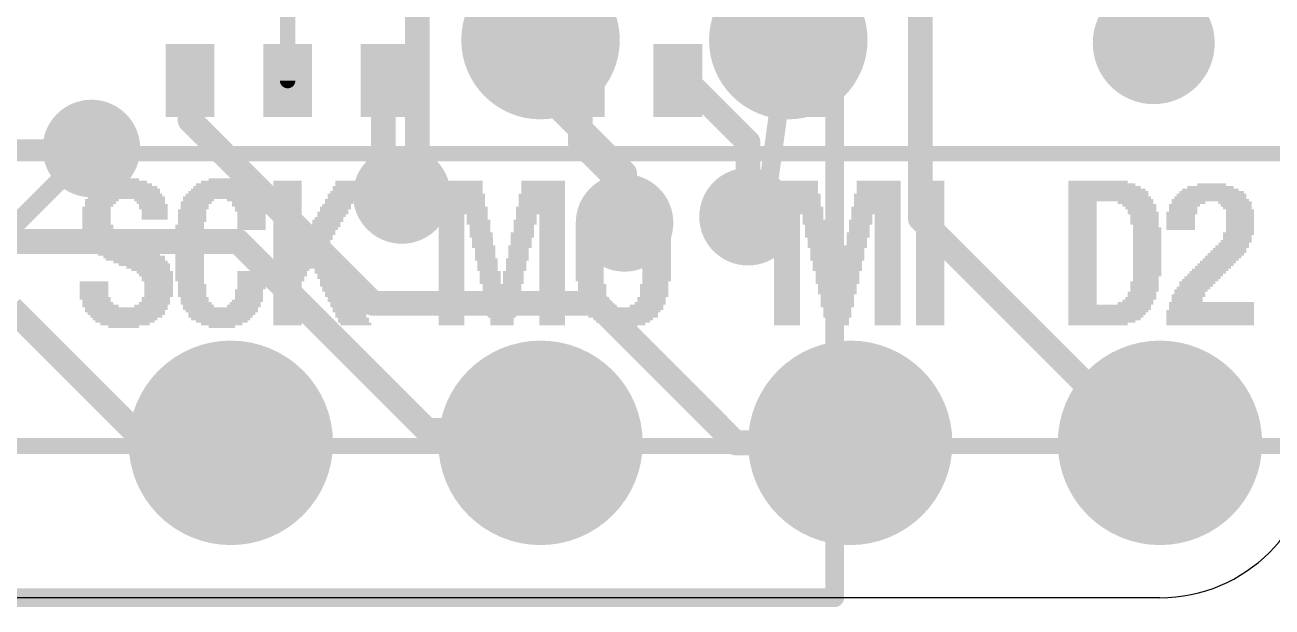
# Model space of a CAD drawing. Extents: x -6 to 40.4, y -4.9 to 21.7.
# Drawn here: x 24.98 to 35.21, y -0.08 to 4.7 of the extents above; entities that cross this region are included whole.
import ezdxf

# ---------------------------------------------------------------- set-up
doc = ezdxf.new("R2010")
doc.units = 0
for name, color, linetype in [('1', 12, 'CONTINUOUS'), ('16', 5, 'CONTINUOUS'), ('17', 110, 'CONTINUOUS'), ('18', 110, 'CONTINUOUS'), ('20', 4, 'CONTINUOUS'), ('200', 132, 'CONTINUOUS'), ('21', 40, 'CONTINUOUS'), ('47', 253, 'CONTINUOUS')]:
    doc.layers.add(name, color=color, linetype=linetype)

# ---------------------------------------------------------------- blocks, each defined once
blk = doc.blocks.new('PIE')
at = {"const_width": 0.5}
blk.add_lwpolyline([(0, -0.25, 1), (0, 0.25, 1), (0, -0.25)], format="xyb", dxfattribs=at)
blk = doc.blocks.new('ROUNDP')
at = {"const_width": 0.5}
blk.add_lwpolyline([(0, -0.25, 1), (0, 0.25, 1), (0, -0.25)], format="xyb", dxfattribs=at)
blk = doc.blocks.new('RECT')
blk.add_solid([(-0.5, -0.5), (0.5, -0.5), (-0.5, 0.5), (0.5, 0.5)])
blk = doc.blocks.new('ROUNDV')
at = {"const_width": 0.5}
blk.add_lwpolyline([(0, -0.25, 1), (0, 0.25, 1), (0, -0.25)], format="xyb", dxfattribs=at)

msp = doc.modelspace()

# ---------------------------------------------------------------- linework, layer by layer
at = {"layer": '1'}
for points, const_width in [([(31.623, 0), (31.623, 17.78)], 0.1524), ([(31.369, 4.307), (31.369, 6.985)], 0.2032), ([(27.136, 4.24), (27.136, 5.9408)], 0.127), ([(31.436, 4.24), (31.369, 4.307)], 0.2032), ([(26.336, 4.24), (26.336, 3.9145)], 0.2032), ([(27.936, 4.24), (27.92, 4.224)], 0.2032), ([(27.92, 4.224), (27.92, 3.4544)], 0.2032), ([(29.536, 4.24), (29.536, 3.732)], 0.2032), ([(30.336, 4.24), (30.4056, 4.24)], 0.2032), ([(30.9118, 3.7338), (30.4056, 4.24)], 0.2032), ([(27.8375, 2.413), (26.336, 3.9145)], 0.2032), ([(30.0052, 3.2628), (29.536, 3.732)], 0.2032), ([(30.9118, 3.1242), (30.9118, 3.7338)], 0.2032), ([(24.384, 3.683), (25.527, 3.683)], 0.1524), ([(27.92, 3.4544), (28.0724, 3.302)], 0.2032), ([(29.8992, 3.0734), (30.0052, 3.2628)], 0.2032), ([(26.7303, 2.921), (24.4917, 2.921)], 0.2032), ([(28.2797, 1.3716), (26.7303, 2.921)], 0.2032), ([(24.868, 2.3769), (25.9749, 1.27)], 0.2032), ([(29.6672, 2.413), (27.8375, 2.413)], 0.2032), ([(30.8102, 1.27), (29.6672, 2.413)], 0.2032), ([(29.1084, 1.3716), (28.2797, 1.3716)], 0.2032), ([(29.1084, 1.3716), (29.21, 1.27)], 0.2032), ([(25.9749, 1.27), (26.67, 1.27)], 0.2032), ([(30.8102, 1.27), (31.75, 1.27)], 0.2032), ([(0, 0), (31.623, 0)], 0.1524)]:
    msp.add_lwpolyline(points, dxfattribs=dict(at, const_width=const_width))
for points, const_width in [([(31.4049, 4.3429, 1), (31.3331, 4.2711)], 0.1016), ([(26.3868, 4.24, 1), (26.2852, 4.24)], 0.1016), ([(27.884, 4.2599, 1), (27.9559, 4.188)], 0.1016), ([(27.9707, 4.224, 1), (27.8692, 4.224)], 0.1016), ([(27.9719, 4.2041, 1), (27.9001, 4.2759)], 0.1016), ([(29.5868, 4.24, 1), (29.4852, 4.24)], 0.1016), ([(30.336, 4.2908, 1), (30.336, 4.1892)], 0.1016), ([(30.4415, 4.2759, 1), (30.3697, 4.2041)], 0.1016), ([(30.4056, 4.1892, 1), (30.4056, 4.2908)], 0.1016), ([(31.3182, 4.307, 1), (31.4198, 4.307)], 0.1016), ([(31.4001, 4.2041, 1), (31.4719, 4.2759)], 0.1016), ([(27.1043, 4.24, 1), (27.1678, 4.24)], 0.0635), ([(26.3719, 3.9505, 1), (26.3001, 3.8786)], 0.1016), ([(26.2852, 3.9145, 1), (26.3868, 3.9145)], 0.1016), ([(29.5719, 3.7679, 1), (29.5001, 3.6961)], 0.1016), ([(30.9626, 3.7338, 1), (30.861, 3.7338)], 0.1016), ([(30.8759, 3.6979, 1), (30.9477, 3.7697)], 0.1016), ([(25.527, 3.6449, 1), (25.527, 3.7211)], 0.0762), ([(29.4852, 3.732, 1), (29.5868, 3.732)], 0.1016), ([(27.9559, 3.4903, 1), (27.884, 3.4185)], 0.1016), ([(27.8692, 3.4544, 1), (27.9707, 3.4544)], 0.1016), ([(28.0364, 3.2661, 1), (28.1083, 3.3379)], 0.1016), ([(30.0495, 3.238, 1), (29.9609, 3.2876)], 0.1016), ([(29.9693, 3.2269, 1), (30.0411, 3.2987)], 0.1016), ([(30.861, 3.1242, 1), (30.9626, 3.1242)], 0.1016), ([(29.8548, 3.0982, 1), (29.9435, 3.0486)], 0.1016), ([(26.7662, 2.9569, 1), (26.6943, 2.8851)], 0.1016), ([(26.7303, 2.8702, 1), (26.7303, 2.9718)], 0.1016), ([(27.8375, 2.4638, 1), (27.8375, 2.3622)], 0.1016), ([(27.8016, 2.3771, 1), (27.8735, 2.4489)], 0.1016), ([(29.7031, 2.4489, 1), (29.6313, 2.3771)], 0.1016), ([(29.6672, 2.3622, 1), (29.6672, 2.4638)], 0.1016), ([(28.2797, 1.4224, 1), (28.2797, 1.3208)], 0.1016), ([(28.2437, 1.3357, 1), (28.3156, 1.4075)], 0.1016), ([(29.1443, 1.4075, 1), (29.0725, 1.3357)], 0.1016), ([(29.1084, 1.3208, 1), (29.1084, 1.4224)], 0.1016), ([(25.9749, 1.3208, 1), (25.9749, 1.2192)], 0.1016), ([(25.939, 1.2341, 1), (26.0109, 1.3059)], 0.1016), ([(26.67, 1.2192, 1), (26.67, 1.3208)], 0.1016), ([(29.1741, 1.2341, 1), (29.2459, 1.3059)], 0.1016), ([(30.8102, 1.3208, 1), (30.8102, 1.2192)], 0.1016), ([(30.7743, 1.2341, 1), (30.8461, 1.3059)], 0.1016), ([(31.75, 1.2192, 1), (31.75, 1.3208)], 0.1016), ([(31.5849, 0, 1), (31.6611, 0)], 0.0762), ([(31.623, -0.0381, 1), (31.623, 0.0381)], 0.0762)]:
    msp.add_lwpolyline(points, format="xyb", dxfattribs=dict(at, const_width=const_width))
at = {"layer": '16'}
for points, const_width in [([(31.623, 0), (31.623, 17.78)], 0.1524), ([(28.2004, 5.9562), (28.2004, 3.43)], 0.2032), ([(32.3246, 4.8198), (32.3246, 3.1084)], 0.2032), ([(29.1719, 4.2071), (29.21, 4.572)], 0.2032), ([(31.242, 4.572), (31.0642, 3.2766)], 0.1524), ([(29.8992, 3.4798), (29.1719, 4.2071)], 0.2032), ([(25.527, 3.683), (24.892, 3.048)], 0.1524), ([(29.8992, 3.0734), (29.8992, 3.4798)], 0.2032), ([(28.2004, 3.43), (28.0724, 3.302)], 0.2032), ([(31.0642, 3.2766), (30.9118, 3.1242)], 0.1524), ([(32.3246, 3.1084), (34.163, 1.27)], 0.2032), ([(34.163, 1.27), (34.29, 1.27)], 0.2032), ([(0, 0), (31.623, 0)], 0.1524)]:
    msp.add_lwpolyline(points, dxfattribs=dict(at, const_width=const_width))
for points, const_width in [([(29.2605, 4.5667, 1), (29.1595, 4.5773)], 0.1016), ([(31.2797, 4.5668, 1), (31.2043, 4.5772)], 0.0762), ([(29.2078, 4.243, 1), (29.136, 4.1711)], 0.1016), ([(29.1214, 4.2123, 1), (29.2224, 4.2018)], 0.1016), ([(25.5539, 3.6561, 1), (25.5001, 3.7099)], 0.0762), ([(29.95, 3.4798, 1), (29.8484, 3.4798)], 0.1016), ([(28.1496, 3.43, 1), (28.2511, 3.43)], 0.1016), ([(28.2363, 3.3941, 1), (28.1644, 3.4659)], 0.1016), ([(29.8632, 3.4439, 1), (29.9351, 3.5157)], 0.1016), ([(28.0364, 3.3379, 1), (28.1083, 3.2661)], 0.1016), ([(31.0265, 3.2818, 1), (31.1019, 3.2714)], 0.0762), ([(31.0911, 3.2497, 1), (31.0373, 3.3035)], 0.0762), ([(30.8849, 3.1511, 1), (30.9387, 3.0973)], 0.0762), ([(32.3605, 3.1443, 1), (32.2887, 3.0725)], 0.1016), ([(29.8484, 3.0734, 1), (29.95, 3.0734)], 0.1016), ([(32.2738, 3.1084, 1), (32.3754, 3.1084)], 0.1016), ([(34.163, 1.3208, 1), (34.163, 1.2192)], 0.1016), ([(34.1271, 1.2341, 1), (34.1989, 1.3059)], 0.1016), ([(34.29, 1.2192, 1), (34.29, 1.3208)], 0.1016), ([(31.5849, 0, 1), (31.6611, 0)], 0.0762), ([(31.623, -0.0381, 1), (31.623, 0.0381)], 0.0762)]:
    msp.add_lwpolyline(points, format="xyb", dxfattribs=dict(at, const_width=const_width))
at = {"layer": '20'}
msp.add_line((34.29, 0), (1.27, 0), dxfattribs=at)
msp.add_arc((34.29, 1.27), 1.27, 270, 0, dxfattribs=at)
at = {"layer": '21', "const_width": 0.127}
msp.add_lwpolyline([(35.436, 3.64), (19.936, 3.64)], dxfattribs=at)
at = {"layer": '47', "const_width": 0.13}
msp.add_lwpolyline([(17.8054, 1.2446), (40.3802, 1.2446)], dxfattribs=at)

# ---------------------------------------------------------------- block references
at = {"layer": '1', "xscale": 0.6, "yscale": 0.4, "rotation": 90}
for p in [(26.336, 4.24), (27.136, 4.24), (27.936, 4.24), (29.536, 4.24), (30.336, 4.24), (31.436, 4.24)]:
    msp.add_blockref('RECT', p, dxfattribs=at)
at = {"layer": '16', "xscale": 1.3, "yscale": 1.3}
for p in [(29.21, 4.572), (31.242, 4.572)]:
    msp.add_blockref('PIE', p, dxfattribs=at)
at = {"layer": '16'}
msp.add_blockref('PIE', (34.2392, 4.5466), dxfattribs=at)
at = {"layer": '17', "xscale": 1.6764, "yscale": 1.6764, "rotation": 270}
for p in [(26.67, 1.27), (26.67, 1.27), (29.21, 1.27), (29.21, 1.27), (31.75, 1.27), (31.75, 1.27), (34.29, 1.27), (34.29, 1.27)]:
    msp.add_blockref('ROUNDP', p, dxfattribs=at)
at = {"layer": '18', "xscale": 0.8001, "yscale": 0.8001}
for p in [(25.527, 3.683), (25.527, 3.683), (28.0724, 3.302), (28.0724, 3.302), (30.9118, 3.1242), (30.9118, 3.1242), (29.8992, 3.0734), (29.8992, 3.0734)]:
    msp.add_blockref('ROUNDV', p, dxfattribs=at)
at = {"layer": '200'}
for p, xscale, yscale in [((25.814, 3.3655), 0.508, 0.0213), ((25.8026, 3.3867), 0.4445, 0.0211), ((25.8026, 3.4078), 0.3581, 0.0211), ((25.8128, 3.429), 0.2108, 0.0213), ((26.6065, 3.3655), 0.4877, 0.0213), ((26.5963, 3.3867), 0.4216, 0.0211), ((26.6065, 3.4078), 0.3607, 0.0211), ((26.6065, 3.429), 0.2337, 0.0213), ((27.1348, 3.4078), 0.2337, 0.0211), ((27.1348, 3.3867), 0.2337, 0.0211), ((27.1348, 3.3655), 0.2337, 0.0213), ((27.6327, 3.3655), 0.254, 0.0213), ((27.6543, 3.4078), 0.2565, 0.0211), ((27.6428, 3.3867), 0.2337, 0.0211), ((28.5547, 3.4078), 0.3607, 0.0211), ((28.5547, 3.3867), 0.3607, 0.0211), ((28.5547, 3.3655), 0.3607, 0.0213), ((29.2316, 3.4078), 0.3581, 0.0211), ((29.2316, 3.3867), 0.3581, 0.0211), ((29.2316, 3.3655), 0.3581, 0.0213), ((29.8882, 3.3655), 0.4877, 0.0213), ((29.8869, 3.3867), 0.4445, 0.0211), ((29.8882, 3.4078), 0.3607, 0.0211), ((29.8882, 3.429), 0.2337, 0.0213), ((31.3055, 3.4078), 0.3607, 0.0211), ((31.3055, 3.3867), 0.3607, 0.0211), ((31.3055, 3.3655), 0.3607, 0.0213), ((31.9837, 3.4078), 0.3607, 0.0211), ((31.9837, 3.3867), 0.3607, 0.0211), ((31.9837, 3.3655), 0.3607, 0.0213), ((32.4053, 3.4078), 0.2337, 0.0211), ((32.4053, 3.3867), 0.2337, 0.0211), ((32.4053, 3.3655), 0.2337, 0.0213), ((33.782, 3.4078), 0.4877, 0.0211), ((33.8137, 3.3867), 0.5512, 0.0211), ((33.8353, 3.3655), 0.5944, 0.0213), ((34.704, 3.3655), 0.381, 0.0213), ((34.7142, 3.3867), 0.2337, 0.0211), ((25.814, 3.2808), 0.635, 0.0211), ((25.8026, 3.302), 0.6121, 0.0213), ((25.8026, 3.3232), 0.5715, 0.0211), ((25.8128, 3.3443), 0.5512, 0.0211), ((26.5963, 3.2808), 0.635, 0.0211), ((26.5963, 3.302), 0.5944, 0.0213), ((26.6078, 3.3232), 0.5715, 0.0211), ((26.6065, 3.3443), 0.5283, 0.0211), ((27.1348, 3.3443), 0.2337, 0.0211), ((27.1348, 3.3232), 0.2337, 0.0211), ((27.1348, 3.302), 0.2337, 0.0213), ((27.1348, 3.2808), 0.2337, 0.0211), ((27.592, 3.302), 0.254, 0.0213), ((27.5806, 3.2808), 0.2311, 0.0211), ((27.6022, 3.3232), 0.2337, 0.0211), ((27.6225, 3.3443), 0.2337, 0.0211), ((28.5547, 3.3443), 0.3607, 0.0211), ((28.5547, 3.3232), 0.3607, 0.0211), ((28.5648, 3.302), 0.381, 0.0213), ((28.5648, 3.2808), 0.381, 0.0211), ((29.2202, 3.302), 0.381, 0.0213), ((29.2202, 3.2808), 0.381, 0.0211), ((29.2316, 3.3443), 0.3581, 0.0211), ((29.2316, 3.3232), 0.3581, 0.0211), ((29.8882, 3.2808), 0.6553, 0.0211), ((29.8869, 3.302), 0.6121, 0.0213), ((29.8869, 3.3232), 0.5715, 0.0211), ((29.8882, 3.3443), 0.5283, 0.0211), ((31.3055, 3.3443), 0.3607, 0.0211), ((31.3055, 3.3232), 0.3607, 0.0211), ((31.3157, 3.302), 0.381, 0.0213), ((31.3157, 3.2808), 0.381, 0.0211), ((31.9723, 3.302), 0.3835, 0.0213), ((31.9723, 3.2808), 0.3835, 0.0211), ((31.9837, 3.3443), 0.3607, 0.0211), ((31.9837, 3.3232), 0.3607, 0.0211), ((32.4053, 3.3443), 0.2337, 0.0211), ((32.4053, 3.3232), 0.2337, 0.0211), ((32.4053, 3.302), 0.2337, 0.0213), ((32.4053, 3.2808), 0.2337, 0.0211), ((33.8557, 3.3443), 0.635, 0.0211), ((33.8671, 3.3232), 0.6579, 0.0211), ((33.8671, 3.302), 0.6579, 0.0213), ((33.8773, 3.2808), 0.6782, 0.0211), ((34.7028, 3.2808), 0.5918, 0.0211), ((34.7129, 3.302), 0.5715, 0.0213), ((34.7142, 3.3232), 0.5283, 0.0211), ((34.7028, 3.3443), 0.4648, 0.0211), ((25.5689, 3.1962), 0.2311, 0.0211), ((25.5689, 3.175), 0.2311, 0.0213), ((25.5905, 3.2173), 0.2337, 0.0211), ((25.6121, 3.2597), 0.2769, 0.0211), ((25.6007, 3.2385), 0.254, 0.0213), ((26.0045, 3.2597), 0.254, 0.0211), ((26.0147, 3.2385), 0.2337, 0.0213), ((26.035, 3.2173), 0.2337, 0.0211), ((26.035, 3.1962), 0.2337, 0.0211), ((26.0452, 3.175), 0.2134, 0.0213), ((26.3525, 3.175), 0.2337, 0.0213), ((26.3855, 3.2385), 0.254, 0.0213), ((26.3741, 3.2173), 0.2311, 0.0211), ((26.3741, 3.1962), 0.2311, 0.0211), ((26.4058, 3.2597), 0.254, 0.0211), ((26.7767, 3.2597), 0.2743, 0.0211), ((26.8072, 3.2385), 0.254, 0.0213), ((26.8072, 3.2173), 0.254, 0.0211), ((26.83, 3.175), 0.254, 0.0213), ((26.8186, 3.1962), 0.2311, 0.0211), ((27.1348, 3.2597), 0.2337, 0.0211), ((27.1348, 3.2385), 0.2337, 0.0213), ((27.1348, 3.2173), 0.2337, 0.0211), ((27.1348, 3.1962), 0.2337, 0.0211), ((27.1348, 3.175), 0.2337, 0.0213), ((27.5285, 3.1962), 0.254, 0.0211), ((27.5171, 3.175), 0.2311, 0.0213), ((27.5387, 3.2173), 0.2337, 0.0211), ((27.5692, 3.2597), 0.254, 0.0211), ((27.559, 3.2385), 0.2337, 0.0213), ((28.5648, 3.2597), 0.381, 0.0211), ((28.5648, 3.2385), 0.381, 0.0213), ((28.5648, 3.2173), 0.381, 0.0211), ((28.575, 3.1962), 0.4013, 0.0211), ((28.575, 3.175), 0.4013, 0.0213), ((29.21, 3.1962), 0.4013, 0.0211), ((29.21, 3.175), 0.4013, 0.0213), ((29.2202, 3.2597), 0.381, 0.0211), ((29.2202, 3.2385), 0.381, 0.0213), ((29.2202, 3.2173), 0.381, 0.0211), ((29.6342, 3.175), 0.2337, 0.0213), ((29.6545, 3.2173), 0.2337, 0.0211), ((29.6545, 3.1962), 0.2337, 0.0211), ((29.6647, 3.2385), 0.254, 0.0213), ((29.6977, 3.2597), 0.2743, 0.0211), ((30.0787, 3.2597), 0.2743, 0.0211), ((30.1092, 3.2385), 0.254, 0.0213), ((30.1206, 3.2173), 0.2311, 0.0211), ((30.1206, 3.1962), 0.2311, 0.0211), ((30.1422, 3.175), 0.2337, 0.0213), ((31.3157, 3.2597), 0.381, 0.0211), ((31.3157, 3.2385), 0.381, 0.0213), ((31.3157, 3.2173), 0.381, 0.0211), ((31.3271, 3.1962), 0.4039, 0.0211), ((31.3271, 3.175), 0.4039, 0.0213), ((31.9621, 3.1962), 0.4039, 0.0211), ((31.9621, 3.175), 0.4039, 0.0213), ((31.9723, 3.2597), 0.3835, 0.0211), ((31.9723, 3.2385), 0.3835, 0.0213), ((31.9723, 3.2173), 0.3835, 0.0211), ((32.4053, 3.2597), 0.2337, 0.0211), ((32.4053, 3.2385), 0.2337, 0.0213), ((32.4053, 3.2173), 0.2337, 0.0211), ((32.4053, 3.1962), 0.2337, 0.0211), ((32.4053, 3.175), 0.2337, 0.0213), ((33.8874, 3.2597), 0.6985, 0.0211), ((33.655, 3.2385), 0.2337, 0.0213), ((33.655, 3.2173), 0.2337, 0.0211), ((33.655, 3.1962), 0.2337, 0.0211), ((33.655, 3.175), 0.2337, 0.0213), ((34.0893, 3.2385), 0.2946, 0.0213), ((34.1211, 3.2173), 0.2769, 0.0211), ((34.1325, 3.1962), 0.254, 0.0211), ((34.1427, 3.175), 0.2337, 0.0213), ((34.4805, 3.1962), 0.2337, 0.0211), ((34.4805, 3.175), 0.2337, 0.0213), ((34.4907, 3.2173), 0.254, 0.0211), ((34.704, 3.2597), 0.635, 0.0211), ((34.5237, 3.2385), 0.2743, 0.0213), ((34.9047, 3.2385), 0.2743, 0.0213), ((34.9148, 3.2173), 0.254, 0.0211), ((34.925, 3.1962), 0.2337, 0.0211), ((34.9466, 3.175), 0.2311, 0.0213), ((25.5689, 3.1538), 0.2311, 0.0211), ((25.5689, 3.1327), 0.2311, 0.0211), ((25.5689, 3.1115), 0.2311, 0.0213), ((25.5689, 3.0903), 0.2311, 0.0211), ((25.5689, 3.0692), 0.2311, 0.0211), ((26.0452, 3.1538), 0.2134, 0.0211), ((26.0452, 3.1327), 0.2134, 0.0211), ((26.0452, 3.1115), 0.2134, 0.0213), ((26.3525, 3.1538), 0.2337, 0.0211), ((26.3525, 3.1327), 0.2337, 0.0211), ((26.3525, 3.1115), 0.2337, 0.0213), ((26.3525, 3.0903), 0.2337, 0.0211), ((26.3423, 3.0692), 0.2134, 0.0211), ((26.8402, 3.1538), 0.2337, 0.0211), ((26.8402, 3.1327), 0.2337, 0.0211), ((26.8402, 3.1115), 0.2337, 0.0213), ((26.8402, 3.0903), 0.2337, 0.0211), ((26.8402, 3.0692), 0.2337, 0.0211), ((27.1348, 3.1538), 0.2337, 0.0211), ((27.1348, 3.1327), 0.2337, 0.0211), ((27.1348, 3.1115), 0.2337, 0.0213), ((27.1348, 3.0903), 0.2337, 0.0211), ((27.1348, 3.0692), 0.2337, 0.0211), ((27.465, 3.0903), 0.254, 0.0211), ((27.4536, 3.0692), 0.2311, 0.0211), ((27.4752, 3.1115), 0.2337, 0.0213), ((27.5057, 3.1538), 0.254, 0.0211), ((27.4955, 3.1327), 0.2337, 0.0211), ((28.575, 3.1538), 0.4013, 0.0211), ((28.4798, 3.1327), 0.2108, 0.0211), ((28.4798, 3.1115), 0.2108, 0.0213), ((28.4798, 3.0903), 0.2108, 0.0211), ((28.4798, 3.0692), 0.2108, 0.0211), ((28.6906, 3.1327), 0.1702, 0.0211), ((28.6906, 3.1115), 0.1702, 0.0213), ((28.702, 3.0903), 0.193, 0.0211), ((28.702, 3.0692), 0.193, 0.0211), ((29.0843, 3.0903), 0.1905, 0.0211), ((29.0843, 3.0692), 0.1905, 0.0211), ((29.0944, 3.1327), 0.1702, 0.0211), ((29.0944, 3.1115), 0.1702, 0.0213), ((29.21, 3.1538), 0.4013, 0.0211), ((29.3053, 3.1327), 0.2108, 0.0211), ((29.3053, 3.1115), 0.2108, 0.0213), ((29.3053, 3.0903), 0.2108, 0.0211), ((29.3053, 3.0692), 0.2108, 0.0211), ((29.6227, 3.0692), 0.2108, 0.0211), ((29.6342, 3.1538), 0.2337, 0.0211), ((29.6342, 3.1327), 0.2337, 0.0211), ((29.6342, 3.1115), 0.2337, 0.0213), ((29.6342, 3.0903), 0.2337, 0.0211), ((30.1422, 3.1538), 0.2337, 0.0211), ((30.1422, 3.1327), 0.2337, 0.0211), ((30.1422, 3.1115), 0.2337, 0.0213), ((30.1422, 3.0903), 0.2337, 0.0211), ((30.1523, 3.0692), 0.2134, 0.0211), ((31.2318, 3.1327), 0.2134, 0.0211), ((31.2318, 3.1115), 0.2134, 0.0213), ((31.2318, 3.0903), 0.2134, 0.0211), ((31.2318, 3.0692), 0.2134, 0.0211), ((31.3271, 3.1538), 0.4039, 0.0211), ((31.4439, 3.1327), 0.1702, 0.0211), ((31.4439, 3.1115), 0.1702, 0.0213), ((31.4541, 3.0903), 0.1905, 0.0211), ((31.4541, 3.0692), 0.1905, 0.0211), ((31.8351, 3.0903), 0.1905, 0.0211), ((31.8351, 3.0692), 0.1905, 0.0211), ((31.9621, 3.1538), 0.4039, 0.0211), ((31.8453, 3.1327), 0.1702, 0.0211), ((31.8453, 3.1115), 0.1702, 0.0213), ((32.0573, 3.1327), 0.2134, 0.0211), ((32.0573, 3.1115), 0.2134, 0.0213), ((32.0573, 3.0903), 0.2134, 0.0211), ((32.0573, 3.0692), 0.2134, 0.0211), ((32.4053, 3.1538), 0.2337, 0.0211), ((32.4053, 3.1327), 0.2337, 0.0211), ((32.4053, 3.1115), 0.2337, 0.0213), ((32.4053, 3.0903), 0.2337, 0.0211), ((32.4053, 3.0692), 0.2337, 0.0211), ((33.655, 3.1538), 0.2337, 0.0211), ((33.655, 3.1327), 0.2337, 0.0211), ((33.655, 3.1115), 0.2337, 0.0213), ((33.655, 3.0903), 0.2337, 0.0211), ((33.655, 3.0692), 0.2337, 0.0211), ((34.1528, 3.1538), 0.254, 0.0211), ((34.163, 3.1327), 0.2337, 0.0211), ((34.163, 3.1115), 0.2337, 0.0213), ((34.163, 3.0903), 0.2337, 0.0211), ((34.163, 3.0692), 0.2337, 0.0211), ((34.4703, 3.1538), 0.254, 0.0211), ((34.4602, 3.1327), 0.2337, 0.0211), ((34.4602, 3.1115), 0.2337, 0.0213), ((34.4602, 3.0903), 0.2337, 0.0211), ((34.4602, 3.0692), 0.2337, 0.0211), ((34.9466, 3.1538), 0.2311, 0.0211), ((34.9466, 3.1327), 0.2311, 0.0211), ((34.9466, 3.1115), 0.2311, 0.0213), ((34.9466, 3.0903), 0.2311, 0.0211), ((34.9466, 3.0692), 0.2311, 0.0211), ((25.5803, 3.048), 0.254, 0.0213), ((25.5803, 3.0268), 0.254, 0.0211), ((25.5905, 3.0057), 0.2743, 0.0211), ((25.6438, 2.9633), 0.3404, 0.0211), ((25.6223, 2.9845), 0.2972, 0.0213), ((26.3322, 3.048), 0.2337, 0.0213), ((26.3322, 3.0268), 0.2337, 0.0211), ((26.3322, 3.0057), 0.2337, 0.0211), ((26.3322, 2.9845), 0.2337, 0.0213), ((26.3322, 2.9633), 0.2337, 0.0211), ((26.8402, 3.048), 0.2337, 0.0213), ((26.8402, 3.0268), 0.2337, 0.0211), ((27.1348, 3.048), 0.2337, 0.0213), ((27.1348, 3.0268), 0.2337, 0.0211), ((27.1348, 3.0057), 0.2337, 0.0211), ((27.1348, 2.9845), 0.2337, 0.0213), ((27.1348, 2.9633), 0.2337, 0.0211), ((27.399, 2.9845), 0.254, 0.0213), ((27.3888, 2.9633), 0.2337, 0.0211), ((27.4104, 3.0057), 0.2311, 0.0211), ((27.432, 3.0268), 0.2337, 0.0211), ((27.4422, 3.048), 0.254, 0.0213), ((28.4798, 3.048), 0.2108, 0.0213), ((28.4798, 3.0268), 0.2108, 0.0211), ((28.4798, 3.0057), 0.2108, 0.0211), ((28.4798, 2.9845), 0.2108, 0.0213), ((28.4798, 2.9633), 0.2108, 0.0211), ((28.7134, 3.048), 0.1702, 0.0213), ((28.7134, 3.0268), 0.1702, 0.0211), ((28.7134, 3.0057), 0.1702, 0.0211), ((28.7236, 2.9845), 0.1905, 0.0213), ((28.7236, 2.9633), 0.1905, 0.0211), ((29.0614, 2.9845), 0.1905, 0.0213), ((29.0614, 2.9633), 0.1905, 0.0211), ((29.0728, 3.048), 0.1676, 0.0213), ((29.0728, 3.0268), 0.1676, 0.0211), ((29.0728, 3.0057), 0.1676, 0.0211), ((29.3053, 3.048), 0.2108, 0.0213), ((29.3053, 3.0268), 0.2108, 0.0211), ((29.3053, 3.0057), 0.2108, 0.0211), ((29.3053, 2.9845), 0.2108, 0.0213), ((29.3053, 2.9633), 0.2108, 0.0211), ((29.6126, 3.048), 0.2311, 0.0213), ((29.6126, 3.0268), 0.2311, 0.0211), ((29.6126, 3.0057), 0.2311, 0.0211), ((29.6126, 2.9845), 0.2311, 0.0213), ((29.6126, 2.9633), 0.2311, 0.0211), ((30.1625, 3.048), 0.2337, 0.0213), ((30.1625, 3.0268), 0.2337, 0.0211), ((30.1625, 3.0057), 0.2337, 0.0211), ((30.1625, 2.9845), 0.2337, 0.0213), ((30.1625, 2.9633), 0.2337, 0.0211), ((31.2318, 3.048), 0.2134, 0.0213), ((31.2318, 3.0268), 0.2134, 0.0211), ((31.2318, 3.0057), 0.2134, 0.0211), ((31.2318, 2.9845), 0.2134, 0.0213), ((31.2318, 2.9633), 0.2134, 0.0211), ((31.4642, 3.048), 0.1702, 0.0213), ((31.4642, 3.0268), 0.1702, 0.0211), ((31.4642, 3.0057), 0.1702, 0.0211), ((31.4744, 2.9845), 0.1905, 0.0213), ((31.4744, 2.9633), 0.1905, 0.0211), ((31.8148, 2.9845), 0.1905, 0.0213), ((31.8148, 2.9633), 0.1905, 0.0211), ((31.8249, 3.048), 0.1702, 0.0213), ((31.8249, 3.0268), 0.1702, 0.0211), ((31.8249, 3.0057), 0.1702, 0.0211), ((32.0573, 3.048), 0.2134, 0.0213), ((32.0573, 3.0268), 0.2134, 0.0211), ((32.0573, 3.0057), 0.2134, 0.0211), ((32.0573, 2.9845), 0.2134, 0.0213), ((32.0573, 2.9633), 0.2134, 0.0211), ((32.4053, 3.048), 0.2337, 0.0213), ((32.4053, 3.0268), 0.2337, 0.0211), ((32.4053, 3.0057), 0.2337, 0.0211), ((32.4053, 2.9845), 0.2337, 0.0213), ((32.4053, 2.9633), 0.2337, 0.0211), ((33.655, 3.048), 0.2337, 0.0213), ((33.655, 3.0268), 0.2337, 0.0211), ((33.655, 3.0057), 0.2337, 0.0211), ((33.655, 2.9845), 0.2337, 0.0213), ((33.655, 2.9633), 0.2337, 0.0211), ((34.1744, 3.048), 0.2108, 0.0213), ((34.1846, 3.0268), 0.2311, 0.0211), ((34.1846, 3.0057), 0.2311, 0.0211), ((34.1846, 2.9845), 0.2311, 0.0213), ((34.1846, 2.9633), 0.2311, 0.0211), ((34.4602, 3.048), 0.2337, 0.0213), ((34.4602, 3.0268), 0.2337, 0.0211), ((34.925, 2.9633), 0.2337, 0.0211), ((34.9352, 2.9845), 0.254, 0.0213), ((34.9466, 3.048), 0.2311, 0.0213), ((34.9466, 3.0268), 0.2311, 0.0211), ((34.9466, 3.0057), 0.2311, 0.0211), ((25.6642, 2.9422), 0.381, 0.0211), ((25.7073, 2.921), 0.4216, 0.0213), ((25.7289, 2.8998), 0.4648, 0.0211), ((25.7607, 2.8787), 0.4877, 0.0211), ((25.7912, 2.8575), 0.508, 0.0213), ((26.3322, 2.9422), 0.2337, 0.0211), ((26.3322, 2.921), 0.2337, 0.0213), ((26.3322, 2.8998), 0.2337, 0.0211), ((26.3322, 2.8787), 0.2337, 0.0211), ((26.3322, 2.8575), 0.2337, 0.0213), ((27.2618, 2.9422), 0.4877, 0.0211), ((27.2517, 2.921), 0.4674, 0.0213), ((27.2517, 2.8998), 0.4674, 0.0211), ((27.2618, 2.8787), 0.4877, 0.0211), ((27.2618, 2.8575), 0.4877, 0.0213), ((28.4798, 2.9422), 0.2108, 0.0211), ((28.4798, 2.921), 0.2108, 0.0213), ((28.4798, 2.8998), 0.2108, 0.0211), ((28.4798, 2.8787), 0.2108, 0.0211), ((28.4798, 2.8575), 0.2108, 0.0213), ((28.7439, 2.8787), 0.1905, 0.0211), ((28.7338, 2.9422), 0.1702, 0.0211), ((28.7338, 2.921), 0.1702, 0.0213), ((28.7338, 2.8998), 0.1702, 0.0211), ((28.7553, 2.8575), 0.1676, 0.0213), ((29.0411, 2.8787), 0.1905, 0.0211), ((29.0297, 2.8575), 0.1676, 0.0213), ((29.0513, 2.9422), 0.1702, 0.0211), ((29.0513, 2.921), 0.1702, 0.0213), ((29.0513, 2.8998), 0.1702, 0.0211), ((29.3053, 2.9422), 0.2108, 0.0211), ((29.3053, 2.921), 0.2108, 0.0213), ((29.3053, 2.8998), 0.2108, 0.0211), ((29.3053, 2.8787), 0.2108, 0.0211), ((29.3053, 2.8575), 0.2108, 0.0213), ((29.6126, 2.9422), 0.2311, 0.0211), ((29.6126, 2.921), 0.2311, 0.0213), ((29.6126, 2.8998), 0.2311, 0.0211), ((29.6126, 2.8787), 0.2311, 0.0211), ((29.6126, 2.8575), 0.2311, 0.0213), ((30.1625, 2.9422), 0.2337, 0.0211), ((30.1625, 2.921), 0.2337, 0.0213), ((30.1625, 2.8998), 0.2337, 0.0211), ((30.1625, 2.8787), 0.2337, 0.0211), ((30.1625, 2.8575), 0.2337, 0.0213), ((31.2318, 2.9422), 0.2134, 0.0211), ((31.2318, 2.921), 0.2134, 0.0213), ((31.2318, 2.8998), 0.2134, 0.0211), ((31.2318, 2.8787), 0.2134, 0.0211), ((31.2318, 2.8575), 0.2134, 0.0213), ((31.4858, 2.9422), 0.1676, 0.0211), ((31.4858, 2.921), 0.1676, 0.0213), ((31.4858, 2.8998), 0.1676, 0.0211), ((31.4973, 2.8787), 0.1905, 0.0211), ((31.5074, 2.8575), 0.1702, 0.0213), ((31.7919, 2.8787), 0.1905, 0.0211), ((31.7818, 2.8575), 0.1702, 0.0213), ((31.8033, 2.9422), 0.1676, 0.0211), ((31.8033, 2.921), 0.1676, 0.0213), ((31.8033, 2.8998), 0.1676, 0.0211), ((32.0573, 2.9422), 0.2134, 0.0211), ((32.0573, 2.921), 0.2134, 0.0213), ((32.0573, 2.8998), 0.2134, 0.0211), ((32.0573, 2.8787), 0.2134, 0.0211), ((32.0573, 2.8575), 0.2134, 0.0213), ((32.4053, 2.9422), 0.2337, 0.0211), ((32.4053, 2.921), 0.2337, 0.0213), ((32.4053, 2.8998), 0.2337, 0.0211), ((32.4053, 2.8787), 0.2337, 0.0211), ((32.4053, 2.8575), 0.2337, 0.0213), ((33.655, 2.9422), 0.2337, 0.0211), ((33.655, 2.921), 0.2337, 0.0213), ((33.655, 2.8998), 0.2337, 0.0211), ((33.655, 2.8787), 0.2337, 0.0211), ((33.655, 2.8575), 0.2337, 0.0213), ((34.1846, 2.9422), 0.2311, 0.0211), ((34.1846, 2.921), 0.2311, 0.0213), ((34.1846, 2.8998), 0.2311, 0.0211), ((34.1846, 2.8787), 0.2311, 0.0211), ((34.1846, 2.8575), 0.2311, 0.0213), ((34.8615, 2.8575), 0.2743, 0.0213), ((34.8831, 2.8787), 0.2769, 0.0211), ((34.8945, 2.8998), 0.254, 0.0211), ((34.9148, 2.921), 0.254, 0.0213), ((34.925, 2.9422), 0.2337, 0.0211), ((25.814, 2.8363), 0.508, 0.0211), ((25.8343, 2.8152), 0.508, 0.0211), ((25.8775, 2.794), 0.508, 0.0213), ((25.8877, 2.7728), 0.4877, 0.0211), ((25.9296, 2.7517), 0.4445, 0.0211), ((26.3322, 2.8363), 0.2337, 0.0211), ((26.3322, 2.8152), 0.2337, 0.0211), ((26.3322, 2.794), 0.2337, 0.0213), ((26.3322, 2.7728), 0.2337, 0.0211), ((26.3322, 2.7517), 0.2337, 0.0211), ((27.2834, 2.794), 0.5309, 0.0213), ((27.2834, 2.7728), 0.5309, 0.0211), ((27.272, 2.8363), 0.508, 0.0211), ((27.272, 2.8152), 0.508, 0.0211), ((27.2936, 2.7517), 0.5512, 0.0211), ((28.4798, 2.8363), 0.2108, 0.0211), ((28.4798, 2.8152), 0.2108, 0.0211), ((28.4798, 2.794), 0.2108, 0.0213), ((28.4798, 2.7728), 0.2108, 0.0211), ((28.4798, 2.7517), 0.2108, 0.0211), ((28.7553, 2.8363), 0.1676, 0.0211), ((28.7553, 2.8152), 0.1676, 0.0211), ((28.7553, 2.794), 0.1676, 0.0213), ((28.7655, 2.7728), 0.188, 0.0211), ((28.7757, 2.7517), 0.1676, 0.0211), ((29.0195, 2.7728), 0.188, 0.0211), ((29.0093, 2.7517), 0.1676, 0.0211), ((29.0297, 2.8363), 0.1676, 0.0211), ((29.0297, 2.8152), 0.1676, 0.0211), ((29.0297, 2.794), 0.1676, 0.0213), ((29.3053, 2.8363), 0.2108, 0.0211), ((29.3053, 2.8152), 0.2108, 0.0211), ((29.3053, 2.794), 0.2108, 0.0213), ((29.3053, 2.7728), 0.2108, 0.0211), ((29.3053, 2.7517), 0.2108, 0.0211), ((29.6126, 2.8363), 0.2311, 0.0211), ((29.6126, 2.8152), 0.2311, 0.0211), ((29.6126, 2.794), 0.2311, 0.0213), ((29.6126, 2.7728), 0.2311, 0.0211), ((29.6126, 2.7517), 0.2311, 0.0211), ((30.1625, 2.8363), 0.2337, 0.0211), ((30.1625, 2.8152), 0.2337, 0.0211), ((30.1625, 2.794), 0.2337, 0.0213), ((30.1625, 2.7728), 0.2337, 0.0211), ((30.1625, 2.7517), 0.2337, 0.0211), ((31.2318, 2.8363), 0.2134, 0.0211), ((31.2318, 2.8152), 0.2134, 0.0211), ((31.2318, 2.794), 0.2134, 0.0213), ((31.2318, 2.7728), 0.2134, 0.0211), ((31.2318, 2.7517), 0.2134, 0.0211), ((31.5074, 2.8363), 0.1702, 0.0211), ((31.5074, 2.8152), 0.1702, 0.0211), ((31.5074, 2.794), 0.1702, 0.0213), ((31.5176, 2.7728), 0.1905, 0.0211), ((31.5278, 2.7517), 0.1702, 0.0211), ((31.7716, 2.7728), 0.1905, 0.0211), ((31.7614, 2.7517), 0.1702, 0.0211), ((31.7818, 2.8363), 0.1702, 0.0211), ((31.7818, 2.8152), 0.1702, 0.0211), ((31.7818, 2.794), 0.1702, 0.0213), ((32.0573, 2.8363), 0.2134, 0.0211), ((32.0573, 2.8152), 0.2134, 0.0211), ((32.0573, 2.794), 0.2134, 0.0213), ((32.0573, 2.7728), 0.2134, 0.0211), ((32.0573, 2.7517), 0.2134, 0.0211), ((32.4053, 2.8363), 0.2337, 0.0211), ((32.4053, 2.8152), 0.2337, 0.0211), ((32.4053, 2.794), 0.2337, 0.0213), ((32.4053, 2.7728), 0.2337, 0.0211), ((32.4053, 2.7517), 0.2337, 0.0211), ((33.655, 2.8363), 0.2337, 0.0211), ((33.655, 2.8152), 0.2337, 0.0211), ((33.655, 2.794), 0.2337, 0.0213), ((33.655, 2.7728), 0.2337, 0.0211), ((33.655, 2.7517), 0.2337, 0.0211), ((34.1846, 2.8363), 0.2311, 0.0211), ((34.1846, 2.8152), 0.2311, 0.0211), ((34.1846, 2.794), 0.2311, 0.0213), ((34.1846, 2.7728), 0.2311, 0.0211), ((34.1846, 2.7517), 0.2311, 0.0211), ((34.7662, 2.7517), 0.2972, 0.0211), ((34.7878, 2.7728), 0.2946, 0.0211), ((34.8094, 2.794), 0.2972, 0.0213), ((34.8298, 2.8152), 0.2972, 0.0211), ((34.8513, 2.8363), 0.2946, 0.0211), ((25.9613, 2.7305), 0.4216, 0.0213), ((25.9931, 2.7093), 0.3581, 0.0211), ((26.0134, 2.6882), 0.3175, 0.0211), ((26.0464, 2.667), 0.2972, 0.0213), ((26.3322, 2.7305), 0.2337, 0.0213), ((26.3322, 2.7093), 0.2337, 0.0211), ((26.3322, 2.6882), 0.2337, 0.0211), ((26.3322, 2.667), 0.2337, 0.0213), ((26.8402, 2.667), 0.2337, 0.0213), ((27.2936, 2.7305), 0.5512, 0.0213), ((27.305, 2.7093), 0.574, 0.0211), ((27.1666, 2.6882), 0.2972, 0.0211), ((27.1564, 2.667), 0.2769, 0.0213), ((27.4853, 2.667), 0.254, 0.0213), ((27.4752, 2.6882), 0.2337, 0.0211), ((28.4798, 2.7305), 0.2108, 0.0213), ((28.4798, 2.7093), 0.2108, 0.0211), ((28.4798, 2.6882), 0.2108, 0.0211), ((28.4798, 2.667), 0.2108, 0.0213), ((28.7757, 2.7305), 0.1676, 0.0213), ((28.7757, 2.7093), 0.1676, 0.0211), ((28.7757, 2.6882), 0.1676, 0.0211), ((28.7973, 2.667), 0.1702, 0.0213), ((28.9878, 2.667), 0.1702, 0.0213), ((29.0093, 2.7305), 0.1676, 0.0213), ((29.0093, 2.7093), 0.1676, 0.0211), ((29.0093, 2.6882), 0.1676, 0.0211), ((29.3053, 2.7305), 0.2108, 0.0213), ((29.3053, 2.7093), 0.2108, 0.0211), ((29.3053, 2.6882), 0.2108, 0.0211), ((29.3053, 2.667), 0.2108, 0.0213), ((29.6126, 2.7305), 0.2311, 0.0213), ((29.6126, 2.7093), 0.2311, 0.0211), ((29.6126, 2.6882), 0.2311, 0.0211), ((29.6126, 2.667), 0.2311, 0.0213), ((30.1625, 2.7305), 0.2337, 0.0213), ((30.1625, 2.7093), 0.2337, 0.0211), ((30.1625, 2.6882), 0.2337, 0.0211), ((30.1625, 2.667), 0.2337, 0.0213), ((31.2318, 2.7305), 0.2134, 0.0213), ((31.2318, 2.7093), 0.2134, 0.0211), ((31.2318, 2.6882), 0.2134, 0.0211), ((31.2318, 2.667), 0.2134, 0.0213), ((31.5278, 2.7305), 0.1702, 0.0213), ((31.5278, 2.7093), 0.1702, 0.0211), ((31.5278, 2.6882), 0.1702, 0.0211), ((31.5493, 2.667), 0.1676, 0.0213), ((31.7398, 2.667), 0.1676, 0.0213), ((31.7614, 2.7305), 0.1702, 0.0213), ((31.7614, 2.7093), 0.1702, 0.0211), ((31.7614, 2.6882), 0.1702, 0.0211), ((32.0573, 2.7305), 0.2134, 0.0213), ((32.0573, 2.7093), 0.2134, 0.0211), ((32.0573, 2.6882), 0.2134, 0.0211), ((32.0573, 2.667), 0.2134, 0.0213), ((32.4053, 2.7305), 0.2337, 0.0213), ((32.4053, 2.7093), 0.2337, 0.0211), ((32.4053, 2.6882), 0.2337, 0.0211), ((32.4053, 2.667), 0.2337, 0.0213), ((33.655, 2.7305), 0.2337, 0.0213), ((33.655, 2.7093), 0.2337, 0.0211), ((33.655, 2.6882), 0.2337, 0.0211), ((33.655, 2.667), 0.2337, 0.0213), ((34.1846, 2.7305), 0.2311, 0.0213), ((34.1846, 2.7093), 0.2311, 0.0211), ((34.1846, 2.6882), 0.2311, 0.0211), ((34.1846, 2.667), 0.2311, 0.0213), ((34.6824, 2.667), 0.2972, 0.0213), ((34.7028, 2.6882), 0.2972, 0.0211), ((34.7243, 2.7093), 0.2946, 0.0211), ((34.7459, 2.7305), 0.2972, 0.0213), ((25.5473, 2.5823), 0.2337, 0.0211), ((25.5473, 2.5612), 0.2337, 0.0211), ((26.0566, 2.6458), 0.2769, 0.0211), ((26.0668, 2.6247), 0.2565, 0.0211), ((26.0668, 2.6035), 0.2565, 0.0213), ((26.0782, 2.5823), 0.2337, 0.0211), ((26.0782, 2.5612), 0.2337, 0.0211), ((26.3322, 2.6458), 0.2337, 0.0211), ((26.3322, 2.6247), 0.2337, 0.0211), ((26.3322, 2.6035), 0.2337, 0.0213), ((26.3423, 2.5823), 0.2134, 0.0211), ((26.3525, 2.5612), 0.2337, 0.0211), ((26.8402, 2.6458), 0.2337, 0.0211), ((26.8402, 2.6247), 0.2337, 0.0211), ((26.8402, 2.6035), 0.2337, 0.0213), ((26.8402, 2.5823), 0.2337, 0.0211), ((26.8402, 2.5612), 0.2337, 0.0211), ((27.1348, 2.5823), 0.2337, 0.0211), ((27.1348, 2.5612), 0.2337, 0.0211), ((27.1564, 2.6458), 0.2769, 0.0211), ((27.145, 2.6247), 0.254, 0.0211), ((27.145, 2.6035), 0.254, 0.0213), ((27.4955, 2.6458), 0.2337, 0.0211), ((27.5057, 2.6247), 0.254, 0.0211), ((27.5285, 2.5823), 0.254, 0.0211), ((27.5285, 2.5612), 0.254, 0.0211), ((27.5171, 2.6035), 0.2311, 0.0213), ((28.4798, 2.6458), 0.2108, 0.0211), ((28.4798, 2.6247), 0.2108, 0.0211), ((28.4798, 2.6035), 0.2108, 0.0213), ((28.4798, 2.5823), 0.2108, 0.0211), ((28.4798, 2.5612), 0.2108, 0.0211), ((28.7973, 2.6458), 0.1702, 0.0211), ((28.7973, 2.6247), 0.1702, 0.0211), ((28.7973, 2.6035), 0.1702, 0.0213), ((28.7973, 2.5823), 0.1702, 0.0211), ((28.8938, 2.5612), 0.3175, 0.0211), ((28.9878, 2.6458), 0.1702, 0.0211), ((28.9878, 2.6247), 0.1702, 0.0211), ((28.9878, 2.6035), 0.1702, 0.0213), ((28.9878, 2.5823), 0.1702, 0.0211), ((29.3053, 2.6458), 0.2108, 0.0211), ((29.3053, 2.6247), 0.2108, 0.0211), ((29.3053, 2.6035), 0.2108, 0.0213), ((29.3053, 2.5823), 0.2108, 0.0211), ((29.3053, 2.5612), 0.2108, 0.0211), ((29.6126, 2.6458), 0.2311, 0.0211), ((29.6126, 2.6247), 0.2311, 0.0211), ((29.6126, 2.6035), 0.2311, 0.0213), ((29.6227, 2.5823), 0.2108, 0.0211), ((29.6342, 2.5612), 0.2337, 0.0211), ((30.1422, 2.5612), 0.2337, 0.0211), ((30.1523, 2.5823), 0.2134, 0.0211), ((30.1625, 2.6458), 0.2337, 0.0211), ((30.1625, 2.6247), 0.2337, 0.0211), ((30.1625, 2.6035), 0.2337, 0.0213), ((31.2318, 2.6458), 0.2134, 0.0211), ((31.2318, 2.6247), 0.2134, 0.0211), ((31.2318, 2.6035), 0.2134, 0.0213), ((31.2318, 2.5823), 0.2134, 0.0211), ((31.2318, 2.5612), 0.2134, 0.0211), ((31.5493, 2.6458), 0.1676, 0.0211), ((31.5493, 2.6247), 0.1676, 0.0211), ((31.5493, 2.6035), 0.1676, 0.0213), ((31.5493, 2.5823), 0.1676, 0.0211), ((31.6446, 2.5612), 0.3175, 0.0211), ((31.7398, 2.6458), 0.1676, 0.0211), ((31.7398, 2.6247), 0.1676, 0.0211), ((31.7398, 2.6035), 0.1676, 0.0213), ((31.7398, 2.5823), 0.1676, 0.0211), ((32.0573, 2.6458), 0.2134, 0.0211), ((32.0573, 2.6247), 0.2134, 0.0211), ((32.0573, 2.6035), 0.2134, 0.0213), ((32.0573, 2.5823), 0.2134, 0.0211), ((32.0573, 2.5612), 0.2134, 0.0211), ((32.4053, 2.6458), 0.2337, 0.0211), ((32.4053, 2.6247), 0.2337, 0.0211), ((32.4053, 2.6035), 0.2337, 0.0213), ((32.4053, 2.5823), 0.2337, 0.0211), ((32.4053, 2.5612), 0.2337, 0.0211), ((33.655, 2.6458), 0.2337, 0.0211), ((33.655, 2.6247), 0.2337, 0.0211), ((33.655, 2.6035), 0.2337, 0.0213), ((33.655, 2.5823), 0.2337, 0.0211), ((33.655, 2.5612), 0.2337, 0.0211), ((34.163, 2.5823), 0.2337, 0.0211), ((34.163, 2.5612), 0.2337, 0.0211), ((34.1744, 2.6247), 0.2108, 0.0211), ((34.1744, 2.6035), 0.2108, 0.0213), ((34.1846, 2.6458), 0.2311, 0.0211), ((34.5973, 2.5823), 0.2946, 0.0211), ((34.5872, 2.5612), 0.2743, 0.0211), ((34.6189, 2.6035), 0.2972, 0.0213), ((34.6393, 2.6247), 0.2972, 0.0211), ((34.6608, 2.6458), 0.2946, 0.0211), ((25.5473, 2.54), 0.2337, 0.0213), ((25.5473, 2.5188), 0.2337, 0.0211), ((25.5473, 2.4977), 0.2337, 0.0211), ((25.5473, 2.4765), 0.2337, 0.0213), ((25.5575, 2.4553), 0.254, 0.0211), ((26.0553, 2.4553), 0.2337, 0.0211), ((26.0782, 2.54), 0.2337, 0.0213), ((26.0782, 2.5188), 0.2337, 0.0211), ((26.0782, 2.4977), 0.2337, 0.0211), ((26.0782, 2.4765), 0.2337, 0.0213), ((26.3525, 2.54), 0.2337, 0.0213), ((26.3525, 2.5188), 0.2337, 0.0211), ((26.3525, 2.4977), 0.2337, 0.0211), ((26.3525, 2.4765), 0.2337, 0.0213), ((26.3741, 2.4553), 0.2311, 0.0211), ((26.8186, 2.5188), 0.2311, 0.0211), ((26.8186, 2.4977), 0.2311, 0.0211), ((26.8186, 2.4765), 0.2311, 0.0213), ((26.8186, 2.4553), 0.2311, 0.0211), ((26.8402, 2.54), 0.2337, 0.0213), ((27.1348, 2.54), 0.2337, 0.0213), ((27.1348, 2.5188), 0.2337, 0.0211), ((27.1348, 2.4977), 0.2337, 0.0211), ((27.1348, 2.4765), 0.2337, 0.0213), ((27.1348, 2.4553), 0.2337, 0.0211), ((27.5488, 2.54), 0.254, 0.0213), ((27.5488, 2.5188), 0.254, 0.0211), ((27.5692, 2.4977), 0.254, 0.0211), ((27.5692, 2.4765), 0.254, 0.0213), ((27.592, 2.4553), 0.254, 0.0211), ((28.4798, 2.54), 0.2108, 0.0213), ((28.4798, 2.5188), 0.2108, 0.0211), ((28.4798, 2.4977), 0.2108, 0.0211), ((28.4798, 2.4765), 0.2108, 0.0213), ((28.4798, 2.4553), 0.2108, 0.0211), ((28.8938, 2.54), 0.3175, 0.0213), ((28.8938, 2.5188), 0.3175, 0.0211), ((28.8938, 2.4977), 0.3175, 0.0211), ((28.8925, 2.4765), 0.2743, 0.0213), ((28.8925, 2.4553), 0.2743, 0.0211), ((29.3053, 2.54), 0.2108, 0.0213), ((29.3053, 2.5188), 0.2108, 0.0211), ((29.3053, 2.4977), 0.2108, 0.0211), ((29.3053, 2.4765), 0.2108, 0.0213), ((29.3053, 2.4553), 0.2108, 0.0211), ((29.6342, 2.54), 0.2337, 0.0213), ((29.6342, 2.5188), 0.2337, 0.0211), ((29.6342, 2.4977), 0.2337, 0.0211), ((29.6342, 2.4765), 0.2337, 0.0213), ((29.6545, 2.4553), 0.2337, 0.0211), ((30.1206, 2.4553), 0.2311, 0.0211), ((30.1422, 2.54), 0.2337, 0.0213), ((30.1422, 2.5188), 0.2337, 0.0211), ((30.1422, 2.4977), 0.2337, 0.0211), ((30.1422, 2.4765), 0.2337, 0.0213), ((31.2318, 2.54), 0.2134, 0.0213), ((31.2318, 2.5188), 0.2134, 0.0211), ((31.2318, 2.4977), 0.2134, 0.0211), ((31.2318, 2.4765), 0.2134, 0.0213), ((31.2318, 2.4553), 0.2134, 0.0211), ((31.6446, 2.54), 0.3175, 0.0213), ((31.6446, 2.5188), 0.3175, 0.0211), ((31.6446, 2.4977), 0.3175, 0.0211), ((31.6433, 2.4765), 0.2743, 0.0213), ((31.6433, 2.4553), 0.2743, 0.0211), ((32.0573, 2.54), 0.2134, 0.0213), ((32.0573, 2.5188), 0.2134, 0.0211), ((32.0573, 2.4977), 0.2134, 0.0211), ((32.0573, 2.4765), 0.2134, 0.0213), ((32.0573, 2.4553), 0.2134, 0.0211), ((32.4053, 2.54), 0.2337, 0.0213), ((32.4053, 2.5188), 0.2337, 0.0211), ((32.4053, 2.4977), 0.2337, 0.0211), ((32.4053, 2.4765), 0.2337, 0.0213), ((32.4053, 2.4553), 0.2337, 0.0211), ((33.655, 2.54), 0.2337, 0.0213), ((33.655, 2.5188), 0.2337, 0.0211), ((33.655, 2.4977), 0.2337, 0.0211), ((33.655, 2.4765), 0.2337, 0.0213), ((33.655, 2.4553), 0.2337, 0.0211), ((34.1325, 2.4553), 0.254, 0.0211), ((34.1427, 2.4977), 0.2337, 0.0211), ((34.1427, 2.4765), 0.2337, 0.0213), ((34.163, 2.54), 0.2337, 0.0213), ((34.163, 2.5188), 0.2337, 0.0211), ((34.5237, 2.4765), 0.2743, 0.0213), ((34.5135, 2.4553), 0.254, 0.0211), ((34.544, 2.5188), 0.2743, 0.0211), ((34.5338, 2.4977), 0.254, 0.0211), ((34.5656, 2.54), 0.2769, 0.0213), ((25.5803, 2.413), 0.254, 0.0213), ((25.6019, 2.3918), 0.2972, 0.0211), ((25.5689, 2.4342), 0.2311, 0.0211), ((25.8128, 2.3707), 0.6782, 0.0211), ((25.8026, 2.3495), 0.6579, 0.0213), ((26.0147, 2.3918), 0.2743, 0.0211), ((26.0452, 2.413), 0.254, 0.0213), ((26.0553, 2.4342), 0.2337, 0.0211), ((26.3741, 2.4342), 0.2311, 0.0211), ((26.3855, 2.413), 0.254, 0.0213), ((26.4058, 2.3918), 0.254, 0.0211), ((26.5862, 2.3707), 0.6147, 0.0211), ((26.5963, 2.3495), 0.5944, 0.0213), ((26.7767, 2.3918), 0.2743, 0.0211), ((26.7868, 2.413), 0.254, 0.0213), ((26.8072, 2.4342), 0.254, 0.0211), ((27.1348, 2.4342), 0.2337, 0.0211), ((27.1348, 2.413), 0.2337, 0.0213), ((27.1348, 2.3918), 0.2337, 0.0211), ((27.1348, 2.3707), 0.2337, 0.0211), ((27.1348, 2.3495), 0.2337, 0.0213), ((27.592, 2.4342), 0.254, 0.0211), ((27.6123, 2.413), 0.254, 0.0213), ((27.6123, 2.3918), 0.254, 0.0211), ((27.6327, 2.3707), 0.254, 0.0211), ((27.6327, 2.3495), 0.254, 0.0213), ((28.4798, 2.4342), 0.2108, 0.0211), ((28.4798, 2.413), 0.2108, 0.0213), ((28.4798, 2.3918), 0.2108, 0.0211), ((28.4798, 2.3707), 0.2108, 0.0211), ((28.4798, 2.3495), 0.2108, 0.0213), ((28.8925, 2.4342), 0.2743, 0.0211), ((28.8925, 2.413), 0.2743, 0.0213), ((28.8925, 2.3918), 0.2743, 0.0211), ((28.8925, 2.3707), 0.2337, 0.0211), ((28.8925, 2.3495), 0.2337, 0.0213), ((29.3053, 2.4342), 0.2108, 0.0211), ((29.3053, 2.413), 0.2108, 0.0213), ((29.3053, 2.3918), 0.2108, 0.0211), ((29.3053, 2.3707), 0.2108, 0.0211), ((29.3053, 2.3495), 0.2108, 0.0213), ((29.6545, 2.4342), 0.2337, 0.0211), ((29.6647, 2.413), 0.254, 0.0213), ((29.6977, 2.3918), 0.2743, 0.0211), ((29.8882, 2.3707), 0.6553, 0.0211), ((29.8869, 2.3495), 0.6121, 0.0213), ((30.0787, 2.3918), 0.2743, 0.0211), ((30.1092, 2.413), 0.254, 0.0213), ((30.1206, 2.4342), 0.2311, 0.0211), ((31.2318, 2.4342), 0.2134, 0.0211), ((31.2318, 2.413), 0.2134, 0.0213), ((31.2318, 2.3918), 0.2134, 0.0211), ((31.2318, 2.3707), 0.2134, 0.0211), ((31.2318, 2.3495), 0.2134, 0.0213), ((31.6433, 2.4342), 0.2743, 0.0211), ((31.6433, 2.413), 0.2743, 0.0213), ((31.6433, 2.3918), 0.2743, 0.0211), ((31.6446, 2.3707), 0.2311, 0.0211), ((31.6446, 2.3495), 0.2311, 0.0213), ((32.0573, 2.4342), 0.2134, 0.0211), ((32.0573, 2.413), 0.2134, 0.0213), ((32.0573, 2.3918), 0.2134, 0.0211), ((32.0573, 2.3707), 0.2134, 0.0211), ((32.0573, 2.3495), 0.2134, 0.0213), ((32.4053, 2.4342), 0.2337, 0.0211), ((32.4053, 2.413), 0.2337, 0.0213), ((32.4053, 2.3918), 0.2337, 0.0211), ((32.4053, 2.3707), 0.2337, 0.0211), ((32.4053, 2.3495), 0.2337, 0.0213), ((33.655, 2.4342), 0.2337, 0.0211), ((33.655, 2.413), 0.2337, 0.0213), ((33.8773, 2.3918), 0.6782, 0.0211), ((33.8773, 2.3707), 0.6782, 0.0211), ((33.8671, 2.3495), 0.6579, 0.0213), ((34.0893, 2.413), 0.2946, 0.0213), ((34.1097, 2.4342), 0.254, 0.0211), ((34.7028, 2.3495), 0.7188, 0.0213), ((34.7129, 2.413), 0.6985, 0.0213), ((34.7129, 2.3918), 0.6985, 0.0211), ((34.7129, 2.3707), 0.6985, 0.0211), ((34.5135, 2.4342), 0.254, 0.0211), ((25.814, 2.3283), 0.635, 0.0211), ((25.8128, 2.3072), 0.5918, 0.0211), ((25.8026, 2.286), 0.5309, 0.0213), ((25.8026, 2.2648), 0.4851, 0.0211), ((25.8026, 2.2437), 0.4039, 0.0211), ((26.5963, 2.3283), 0.5486, 0.0211), ((26.5862, 2.3072), 0.5283, 0.0211), ((26.5862, 2.286), 0.4877, 0.0213), ((26.5963, 2.2648), 0.4216, 0.0211), ((26.5951, 2.2437), 0.3378, 0.0211), ((27.1348, 2.3283), 0.2337, 0.0211), ((27.1348, 2.3072), 0.2337, 0.0211), ((27.1348, 2.286), 0.2337, 0.0213), ((27.1348, 2.2648), 0.2337, 0.0211), ((27.1348, 2.2437), 0.2337, 0.0211), ((27.6543, 2.3283), 0.2565, 0.0211), ((27.6543, 2.3072), 0.2565, 0.0211), ((27.6758, 2.286), 0.254, 0.0213), ((27.6758, 2.2648), 0.254, 0.0211), ((27.6962, 2.2437), 0.254, 0.0211), ((28.4798, 2.3283), 0.2108, 0.0211), ((28.4798, 2.3072), 0.2108, 0.0211), ((28.4798, 2.286), 0.2108, 0.0213), ((28.4798, 2.2648), 0.2108, 0.0211), ((28.4798, 2.2437), 0.2108, 0.0211), ((28.8925, 2.3283), 0.2337, 0.0211), ((28.8925, 2.3072), 0.2337, 0.0211), ((28.8938, 2.286), 0.1905, 0.0213), ((28.8938, 2.2648), 0.1905, 0.0211), ((28.8938, 2.2437), 0.1905, 0.0211), ((29.3053, 2.3283), 0.2108, 0.0211), ((29.3053, 2.3072), 0.2108, 0.0211), ((29.3053, 2.286), 0.2108, 0.0213), ((29.3053, 2.2648), 0.2108, 0.0211), ((29.3053, 2.2437), 0.2108, 0.0211), ((29.8869, 2.3283), 0.5715, 0.0211), ((29.8869, 2.3072), 0.5715, 0.0211), ((29.8882, 2.286), 0.4877, 0.0213), ((29.8869, 2.2648), 0.4445, 0.0211), ((29.8882, 2.2437), 0.3607, 0.0211), ((31.2318, 2.3283), 0.2134, 0.0211), ((31.2318, 2.3072), 0.2134, 0.0211), ((31.2318, 2.286), 0.2134, 0.0213), ((31.2318, 2.2648), 0.2134, 0.0211), ((31.2318, 2.2437), 0.2134, 0.0211), ((31.6446, 2.3283), 0.2311, 0.0211), ((31.6446, 2.3072), 0.2311, 0.0211), ((31.6446, 2.286), 0.1905, 0.0213), ((31.6446, 2.2648), 0.1905, 0.0211), ((31.6446, 2.2437), 0.1905, 0.0211), ((32.0573, 2.3283), 0.2134, 0.0211), ((32.0573, 2.3072), 0.2134, 0.0211), ((32.0573, 2.286), 0.2134, 0.0213), ((32.0573, 2.2648), 0.2134, 0.0211), ((32.0573, 2.2437), 0.2134, 0.0211), ((32.4053, 2.3283), 0.2337, 0.0211), ((32.4053, 2.3072), 0.2337, 0.0211), ((32.4053, 2.286), 0.2337, 0.0213), ((32.4053, 2.2648), 0.2337, 0.0211), ((32.4053, 2.2437), 0.2337, 0.0211), ((33.8353, 2.286), 0.5944, 0.0213), ((33.8137, 2.2648), 0.5512, 0.0211), ((33.782, 2.2437), 0.4877, 0.0211), ((33.8557, 2.3283), 0.635, 0.0211), ((33.8455, 2.3072), 0.6147, 0.0211), ((34.7028, 2.3283), 0.7188, 0.0211), ((34.7028, 2.3072), 0.7188, 0.0211), ((34.7028, 2.286), 0.7188, 0.0213), ((34.7028, 2.2648), 0.7188, 0.0211), ((34.7028, 2.2437), 0.7188, 0.0211), ((25.7912, 2.2225), 0.254, 0.0213), ((26.5963, 2.2225), 0.2134, 0.0213), ((29.8882, 2.2225), 0.2337, 0.0213)]:
    msp.add_blockref('RECT', p, dxfattribs=dict(at, xscale=xscale, yscale=yscale))

doc.saveas('drawing.dxf')
